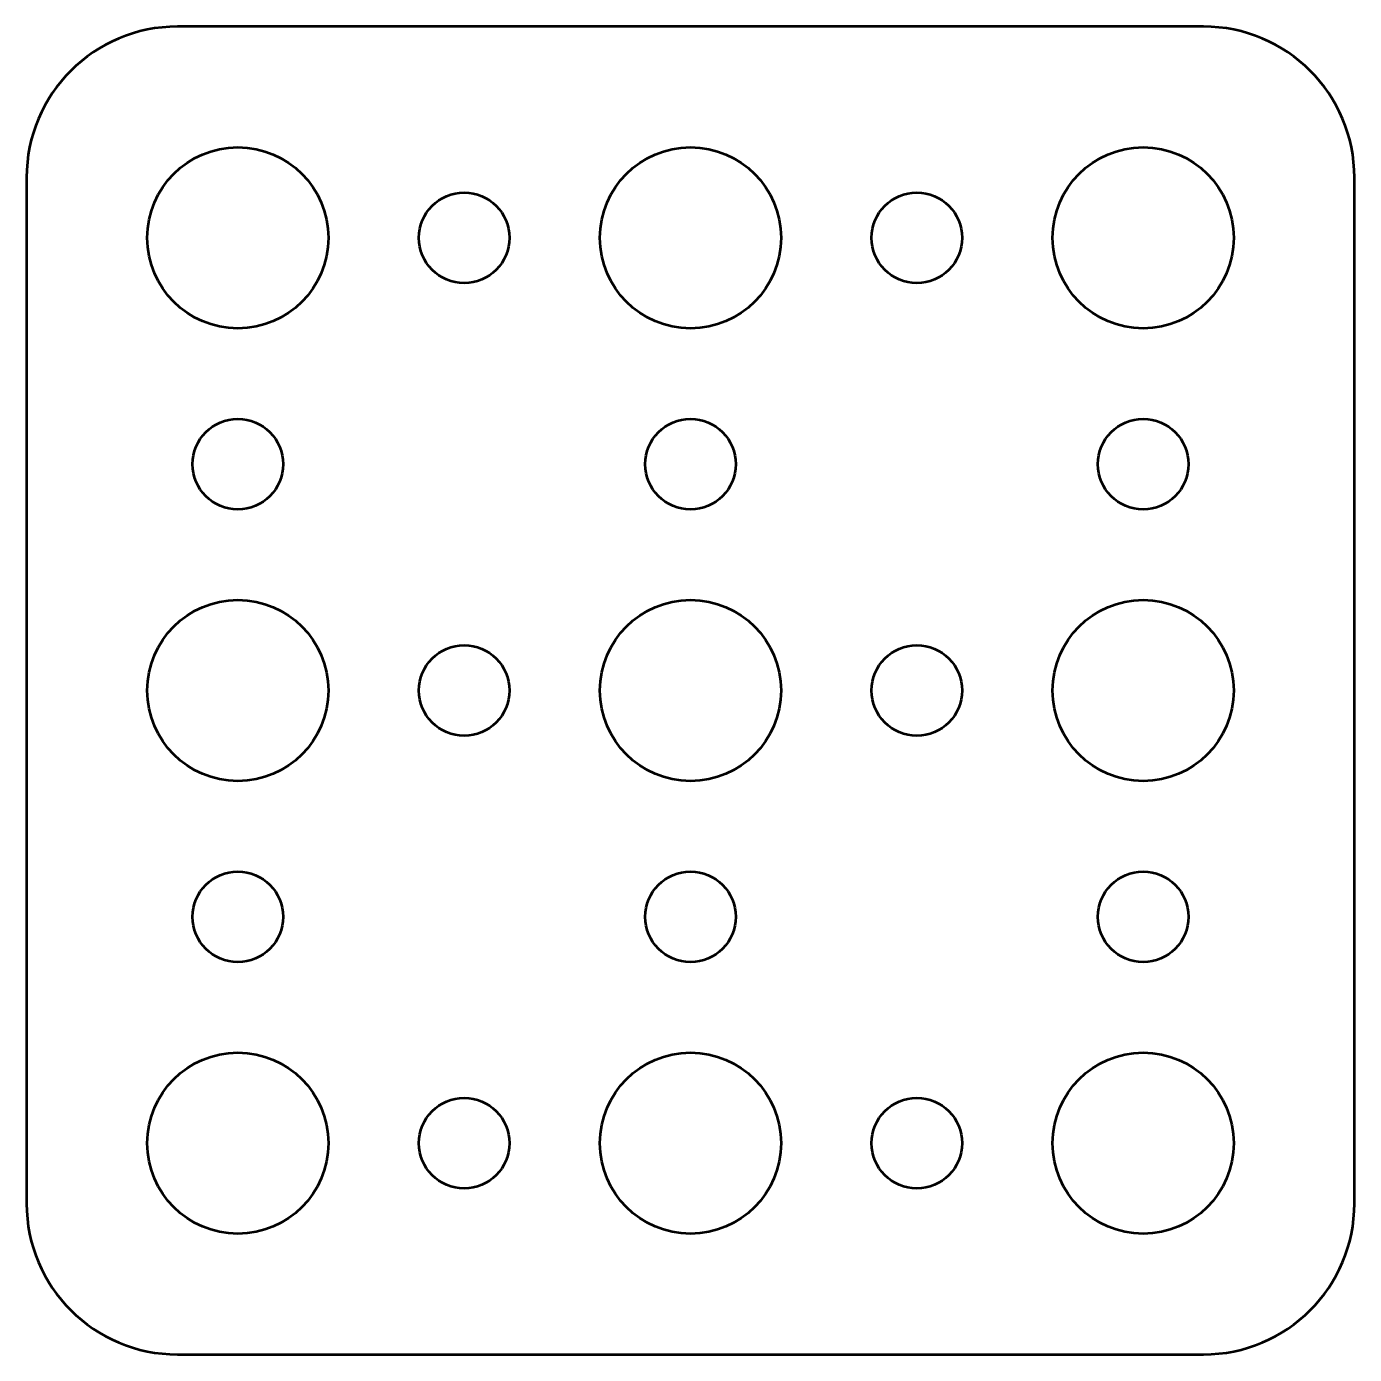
# Model space of a CAD drawing. Header units: centimetres. Extents: x -32.9 to 32.9, y -27.7 to 43.3.
# Drawn here: x 23.3 to 27.7, y -27.7 to -23.3 of the extents above; entities that cross this region are included whole.
import ezdxf

# ---------------------------------------------------------------- set-up
doc = ezdxf.new("R2010")
doc.units = ezdxf.units.CM
doc.header["$MEASUREMENT"] = 0
doc.layers.add('Layer 1', color=7, linetype='Continuous')

msp = doc.modelspace()

# ---------------------------------------------------------------- linework, layer by layer
at = {"layer": 'Layer 1', "lineweight": 53}
for centre, major_axis in [((24.00001, -24.00001), (0, 0.30001)), ((25.50001, -24.00001), (0, 0.30001)), ((27.00001, -24.00001), (0, 0.30001)), ((24.75, -24), (0, 0.15)), ((26.25, -24), (0, 0.15)), ((24, -24.75), (0, 0.15)), ((25.5, -24.75), (0, 0.15)), ((27, -24.75), (0, 0.15)), ((24.00001, -25.50001), (0, 0.30001)), ((25.50001, -25.50001), (0, 0.30001)), ((27.00001, -25.50001), (0, 0.30001)), ((24.75, -25.5), (0, 0.15)), ((26.25, -25.5), (0, 0.15)), ((24, -26.25), (0, 0.15)), ((25.5, -26.25), (0, 0.15)), ((27, -26.25), (0, 0.15)), ((24.00001, -27.00001), (0, 0.30001)), ((25.50001, -27.00001), (0, 0.30001)), ((27.00001, -27.00001), (0, 0.30001)), ((24.75, -27), (0, 0.15)), ((26.25, -27), (0, 0.15))]:
    msp.add_ellipse(centre, major_axis=major_axis, ratio=1, dxfattribs=at)
msp.add_open_spline([(23.3, -27.2), (23.3, -27.2), (23.3, -23.8), (23.3, -23.8), (23.3, -23.8), (23.3, -23.52386), (23.52386, -23.3), (23.8, -23.3), (23.8, -23.3), (23.8, -23.3), (27.2, -23.3), (27.2, -23.3), (27.2, -23.3), (27.47614, -23.3), (27.7, -23.52386), (27.7, -23.8), (27.7, -23.8), (27.7, -23.8), (27.7, -27.2), (27.7, -27.2), (27.7, -27.2), (27.7, -27.47614), (27.47614, -27.7), (27.2, -27.7), (27.2, -27.7), (27.2, -27.7), (23.8, -27.7), (23.8, -27.7), (23.8, -27.7), (23.52386, -27.7), (23.3, -27.47614), (23.3, -27.2)], degree=3, knots=[0, 0, 0, 0, 0.1111111, 0.1111111, 0.1111111, 0.1111111, 0.2222222, 0.2222222, 0.2222222, 0.2222222, 0.3333333, 0.3333333, 0.3333333, 0.3333333, 0.4444444, 0.4444444, 0.4444444, 0.4444444, 0.5555556, 0.5555556, 0.5555556, 0.5555556, 0.6666667, 0.6666667, 0.6666667, 0.6666667, 0.7777778, 0.7777778, 0.7777778, 0.7777778, 1, 1, 1, 1], dxfattribs=at)

doc.saveas('drawing.dxf')
